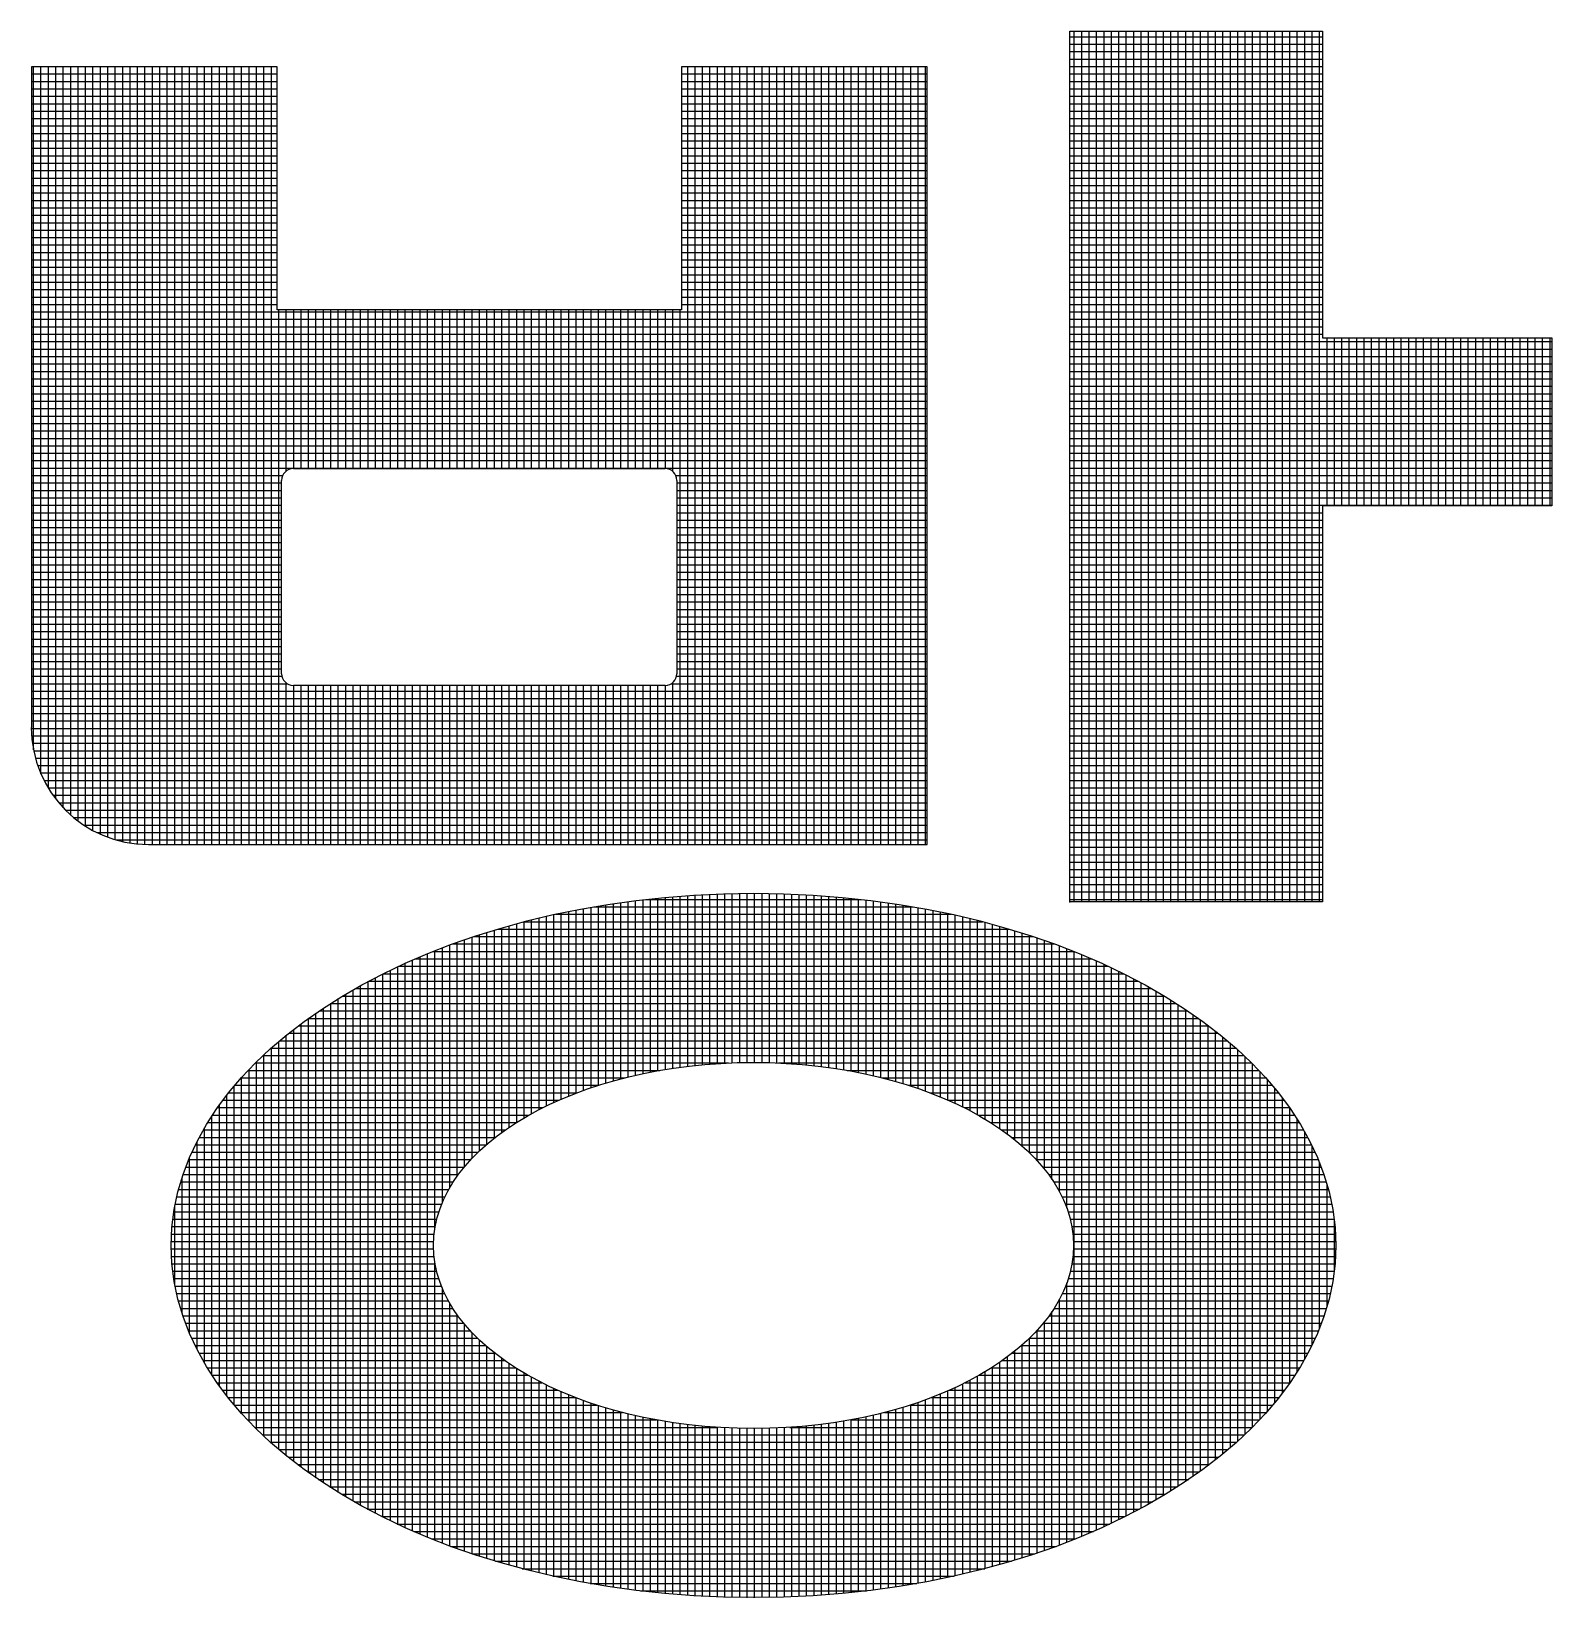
# Model space of a CAD drawing. Header units: inches. Extents: x 1131 to 1972, y 12 to 606.
# Drawn here: x 1853.764 to 1857.315, y 114.827 to 118.485 of the extents above; entities that cross this region are included whole.
import ezdxf

# ---------------------------------------------------------------- set-up
doc = ezdxf.new("R2010")
doc.units = ezdxf.units.IN
doc.header["$MEASUREMENT"] = 0
doc.layers.add('BG ÇÑ±¹Áö¿ª³\xad¹æ±â¼úÁÖ½ÄÈ¸»ç CI', color=7, linetype='Continuous')

msp = doc.modelspace()

# ---------------------------------------------------------------- linework, layer by layer
at = {"layer": 'BG ÇÑ±¹Áö¿ª³\xad¹æ±â¼úÁÖ½ÄÈ¸»ç CI', "color": 7, "linetype": 'Continuous', "lineweight": 25}
for p, q in [((1856.1893, 116.4519), (1856.1893, 118.4848)), ((1856.1893, 118.4848), (1856.7797, 118.4848)), ((1856.1893, 118.4721), (1856.7797, 118.4721)), ((1856.1999, 116.4519), (1856.1999, 118.4848)), ((1856.2173, 116.4519), (1856.2173, 118.4848)), ((1856.2346, 116.4519), (1856.2346, 118.4848)), ((1856.252, 116.4519), (1856.252, 118.4848)), ((1856.2694, 116.4519), (1856.2694, 118.4848)), ((1856.2867, 116.4519), (1856.2867, 118.4848)), ((1856.3041, 116.4519), (1856.3041, 118.4848)), ((1856.3215, 116.4519), (1856.3215, 118.4848)), ((1856.3388, 116.4519), (1856.3388, 118.4848)), ((1856.3562, 116.4519), (1856.3562, 118.4848)), ((1856.3735, 116.4519), (1856.3735, 118.4848)), ((1856.3909, 116.4519), (1856.3909, 118.4848)), ((1856.4083, 116.4519), (1856.4083, 118.4848)), ((1856.4256, 116.4519), (1856.4256, 118.4848)), ((1856.443, 116.4519), (1856.443, 118.4848)), ((1856.4604, 116.4519), (1856.4604, 118.4848)), ((1856.4777, 116.4519), (1856.4777, 118.4848)), ((1856.4951, 116.4519), (1856.4951, 118.4848)), ((1856.5125, 116.4519), (1856.5125, 118.4848)), ((1856.5298, 116.4519), (1856.5298, 118.4848)), ((1856.5472, 116.4519), (1856.5472, 118.4848)), ((1856.5646, 116.4519), (1856.5646, 118.4848)), ((1856.5819, 116.4519), (1856.5819, 118.4848)), ((1856.5993, 116.4519), (1856.5993, 118.4848)), ((1856.6166, 116.4519), (1856.6166, 118.4848)), ((1856.634, 116.4519), (1856.634, 118.4848)), ((1856.6514, 116.4519), (1856.6514, 118.4848)), ((1856.6687, 116.4519), (1856.6687, 118.4848)), ((1856.6861, 116.4519), (1856.6861, 118.4848)), ((1856.7035, 116.4519), (1856.7035, 118.4848)), ((1856.7208, 116.4519), (1856.7208, 118.4848)), ((1856.7382, 116.4519), (1856.7382, 118.4848)), ((1856.7556, 116.4519), (1856.7556, 118.4848)), ((1856.7729, 116.4519), (1856.7729, 118.4848)), ((1856.7797, 118.4848), (1856.7797, 117.7688)), ((1856.1893, 118.4548), (1856.7797, 118.4548)), ((1856.1893, 118.4374), (1856.7797, 118.4374)), ((1854.3378, 118.4019), (1853.7638, 118.4019)), ((1853.7638, 118.4019), (1853.7638, 116.8595)), ((1853.7689, 116.8069), (1853.7689, 118.4019)), ((1853.7862, 116.751), (1853.7862, 118.4019)), ((1853.8036, 116.7174), (1853.8036, 118.4019)), ((1853.821, 116.6922), (1853.821, 118.4019)), ((1853.8383, 116.6718), (1853.8383, 118.4019)), ((1853.8557, 116.655), (1853.8557, 118.4019)), ((1853.8731, 116.6408), (1853.8731, 118.4019)), ((1853.8904, 116.6288), (1853.8904, 118.4019)), ((1853.9078, 116.6186), (1853.9078, 118.4019)), ((1853.9252, 116.6101), (1853.9252, 118.4019)), ((1853.9425, 116.603), (1853.9425, 118.4019)), ((1853.9599, 116.5972), (1853.9599, 118.4019)), ((1853.9772, 116.5927), (1853.9772, 118.4019)), ((1853.9946, 116.5894), (1853.9946, 118.4019)), ((1854.012, 116.5872), (1854.012, 118.4019)), ((1854.0293, 116.5862), (1854.0293, 118.4019)), ((1854.0467, 116.5861), (1854.0467, 118.4019)), ((1854.0641, 116.5861), (1854.0641, 118.4019)), ((1854.0814, 116.5861), (1854.0814, 118.4019)), ((1854.0988, 116.5861), (1854.0988, 118.4019)), ((1854.1162, 116.5861), (1854.1162, 118.4019)), ((1854.1335, 116.5861), (1854.1335, 118.4019)), ((1854.1509, 116.5861), (1854.1509, 118.4019)), ((1854.1683, 116.5861), (1854.1683, 118.4019)), ((1854.1856, 116.5861), (1854.1856, 118.4019)), ((1854.203, 116.5861), (1854.203, 118.4019)), ((1854.2203, 116.5861), (1854.2203, 118.4019)), ((1854.2377, 116.5861), (1854.2377, 118.4019)), ((1854.2551, 116.5861), (1854.2551, 118.4019)), ((1854.2724, 116.5861), (1854.2724, 118.4019)), ((1854.2898, 116.5861), (1854.2898, 118.4019)), ((1854.3072, 116.5861), (1854.3072, 118.4019)), ((1854.3245, 116.5861), (1854.3245, 118.4019)), ((1854.3378, 117.8342), (1854.3378, 118.4019)), ((1855.8563, 118.4019), (1855.2822, 118.4019)), ((1855.2822, 118.4019), (1855.2822, 117.8342)), ((1855.2969, 116.5861), (1855.2969, 118.4019)), ((1855.3143, 116.5861), (1855.3143, 118.4019)), ((1855.3317, 116.5861), (1855.3317, 118.4019)), ((1855.349, 116.5861), (1855.349, 118.4019)), ((1855.3664, 116.5861), (1855.3664, 118.4019)), ((1855.3838, 116.5861), (1855.3838, 118.4019)), ((1855.4011, 116.5861), (1855.4011, 118.4019)), ((1855.4185, 116.5861), (1855.4185, 118.4019)), ((1855.4359, 116.5861), (1855.4359, 118.4019)), ((1855.4532, 116.5861), (1855.4532, 118.4019)), ((1855.4706, 116.5861), (1855.4706, 118.4019)), ((1855.488, 116.5861), (1855.488, 118.4019)), ((1855.5053, 116.5861), (1855.5053, 118.4019)), ((1855.5227, 116.5861), (1855.5227, 118.4019)), ((1855.54, 116.5861), (1855.54, 118.4019)), ((1855.5574, 116.5861), (1855.5574, 118.4019)), ((1855.5748, 116.5861), (1855.5748, 118.4019)), ((1855.5921, 116.5861), (1855.5921, 118.4019)), ((1855.6095, 116.5861), (1855.6095, 118.4019)), ((1855.6269, 116.5861), (1855.6269, 118.4019)), ((1855.6442, 116.5861), (1855.6442, 118.4019)), ((1855.6616, 116.5861), (1855.6616, 118.4019)), ((1855.679, 116.5861), (1855.679, 118.4019)), ((1855.6963, 116.5861), (1855.6963, 118.4019)), ((1855.7137, 116.5861), (1855.7137, 118.4019)), ((1855.7311, 116.5861), (1855.7311, 118.4019)), ((1855.7484, 116.5861), (1855.7484, 118.4019)), ((1855.7658, 116.5861), (1855.7658, 118.4019)), ((1855.7832, 116.5861), (1855.7832, 118.4019)), ((1855.8005, 116.5861), (1855.8005, 118.4019)), ((1855.8179, 116.5861), (1855.8179, 118.4019)), ((1855.8352, 116.5861), (1855.8352, 118.4019)), ((1855.8526, 116.5861), (1855.8526, 118.4019)), ((1855.8563, 116.5861), (1855.8563, 118.4019)), ((1856.1893, 118.42), (1856.7797, 118.42)), ((1856.1893, 118.4027), (1856.7797, 118.4027)), ((1853.7638, 118.3853), (1854.3378, 118.3853)), ((1853.7638, 118.3679), (1854.3378, 118.3679)), ((1855.2822, 118.3853), (1855.8563, 118.3853)), ((1855.2822, 118.3679), (1855.8563, 118.3679)), ((1856.1893, 118.3853), (1856.7797, 118.3853)), ((1856.1893, 118.3679), (1856.7797, 118.3679)), ((1853.7638, 118.3506), (1854.3378, 118.3506)), ((1853.7638, 118.3332), (1854.3378, 118.3332)), ((1855.2822, 118.3506), (1855.8563, 118.3506)), ((1855.2822, 118.3332), (1855.8563, 118.3332)), ((1856.1893, 118.3506), (1856.7797, 118.3506)), ((1856.1893, 118.3332), (1856.7797, 118.3332)), ((1853.7638, 118.3158), (1854.3378, 118.3158)), ((1853.7638, 118.2985), (1854.3378, 118.2985)), ((1855.2822, 118.3158), (1855.8563, 118.3158)), ((1855.2822, 118.2985), (1855.8563, 118.2985)), ((1856.1893, 118.3158), (1856.7797, 118.3158)), ((1856.1893, 118.2985), (1856.7797, 118.2985)), ((1853.7638, 118.2811), (1854.3378, 118.2811)), ((1853.7638, 118.2638), (1854.3378, 118.2638)), ((1855.2822, 118.2811), (1855.8563, 118.2811)), ((1855.2822, 118.2638), (1855.8563, 118.2638)), ((1856.1893, 118.2811), (1856.7797, 118.2811)), ((1856.1893, 118.2638), (1856.7797, 118.2638)), ((1853.7638, 118.2464), (1854.3378, 118.2464)), ((1853.7638, 118.229), (1854.3378, 118.229)), ((1853.7638, 118.2117), (1854.3378, 118.2117)), ((1855.2822, 118.2464), (1855.8563, 118.2464)), ((1855.2822, 118.229), (1855.8563, 118.229)), ((1855.2822, 118.2117), (1855.8563, 118.2117)), ((1856.1893, 118.2464), (1856.7797, 118.2464)), ((1856.1893, 118.229), (1856.7797, 118.229)), ((1856.1893, 118.2117), (1856.7797, 118.2117)), ((1853.7638, 118.1943), (1854.3378, 118.1943)), ((1853.7638, 118.1769), (1854.3378, 118.1769)), ((1855.2822, 118.1943), (1855.8563, 118.1943)), ((1855.2822, 118.1769), (1855.8563, 118.1769)), ((1856.1893, 118.1943), (1856.7797, 118.1943)), ((1856.1893, 118.1769), (1856.7797, 118.1769)), ((1853.7638, 118.1596), (1854.3378, 118.1596)), ((1853.7638, 118.1422), (1854.3378, 118.1422)), ((1855.2822, 118.1596), (1855.8563, 118.1596)), ((1855.2822, 118.1422), (1855.8563, 118.1422)), ((1856.1893, 118.1596), (1856.7797, 118.1596)), ((1856.1893, 118.1422), (1856.7797, 118.1422)), ((1853.7638, 118.1248), (1854.3378, 118.1248)), ((1853.7638, 118.1075), (1854.3378, 118.1075)), ((1855.2822, 118.1248), (1855.8563, 118.1248)), ((1855.2822, 118.1075), (1855.8563, 118.1075)), ((1856.1893, 118.1248), (1856.7797, 118.1248)), ((1856.1893, 118.1075), (1856.7797, 118.1075)), ((1853.7638, 118.0901), (1854.3378, 118.0901)), ((1853.7638, 118.0727), (1854.3378, 118.0727)), ((1855.2822, 118.0901), (1855.8563, 118.0901)), ((1855.2822, 118.0727), (1855.8563, 118.0727)), ((1856.1893, 118.0901), (1856.7797, 118.0901)), ((1856.1893, 118.0727), (1856.7797, 118.0727)), ((1853.7638, 118.0554), (1854.3378, 118.0554)), ((1853.7638, 118.038), (1854.3378, 118.038)), ((1855.2822, 118.0554), (1855.8563, 118.0554)), ((1855.2822, 118.038), (1855.8563, 118.038)), ((1856.1893, 118.0554), (1856.7797, 118.0554)), ((1856.1893, 118.038), (1856.7797, 118.038)), ((1853.7638, 118.0206), (1854.3378, 118.0206)), ((1853.7638, 118.0033), (1854.3378, 118.0033)), ((1855.2822, 118.0206), (1855.8563, 118.0206)), ((1855.2822, 118.0033), (1855.8563, 118.0033)), ((1856.1893, 118.0206), (1856.7797, 118.0206)), ((1856.1893, 118.0033), (1856.7797, 118.0033)), ((1853.7638, 117.9859), (1854.3378, 117.9859)), ((1853.7638, 117.9686), (1854.3378, 117.9686)), ((1855.2822, 117.9859), (1855.8563, 117.9859)), ((1855.2822, 117.9686), (1855.8563, 117.9686)), ((1856.1893, 117.9859), (1856.7797, 117.9859)), ((1856.1893, 117.9686), (1856.7797, 117.9686)), ((1853.7638, 117.9512), (1854.3378, 117.9512)), ((1853.7638, 117.9338), (1854.3378, 117.9338)), ((1855.2822, 117.9512), (1855.8563, 117.9512)), ((1855.2822, 117.9338), (1855.8563, 117.9338)), ((1856.1893, 117.9512), (1856.7797, 117.9512)), ((1856.1893, 117.9338), (1856.7797, 117.9338)), ((1853.7638, 117.9165), (1854.3378, 117.9165)), ((1853.7638, 117.8991), (1854.3378, 117.8991)), ((1853.7638, 117.8817), (1854.3378, 117.8817)), ((1855.2822, 117.9165), (1855.8563, 117.9165)), ((1855.2822, 117.8991), (1855.8563, 117.8991)), ((1855.2822, 117.8817), (1855.8563, 117.8817)), ((1856.1893, 117.9165), (1856.7797, 117.9165)), ((1856.1893, 117.8991), (1856.7797, 117.8991)), ((1856.1893, 117.8817), (1856.7797, 117.8817)), ((1853.7638, 117.8644), (1854.3378, 117.8644)), ((1853.7638, 117.847), (1854.3378, 117.847)), ((1855.2822, 117.8644), (1855.8563, 117.8644)), ((1855.2822, 117.847), (1855.8563, 117.847)), ((1856.1893, 117.8644), (1856.7797, 117.8644)), ((1856.1893, 117.847), (1856.7797, 117.847)), ((1853.7638, 117.8296), (1855.8563, 117.8296)), ((1853.7638, 117.8123), (1855.8563, 117.8123)), ((1854.81, 117.8342), (1854.3378, 117.8342)), ((1854.3419, 116.5861), (1854.3419, 117.8342)), ((1854.3593, 117.458), (1854.3593, 117.8342)), ((1854.3766, 117.4636), (1854.3766, 117.8342)), ((1854.394, 117.4636), (1854.394, 117.8342)), ((1854.4114, 117.4636), (1854.4114, 117.8342)), ((1854.4287, 117.4636), (1854.4287, 117.8342)), ((1854.4461, 117.4636), (1854.4461, 117.8342)), ((1854.4635, 117.4636), (1854.4635, 117.8342)), ((1854.4808, 117.4636), (1854.4808, 117.8342)), ((1854.4982, 117.4636), (1854.4982, 117.8342)), ((1854.5155, 117.4636), (1854.5155, 117.8342)), ((1854.5329, 117.4636), (1854.5329, 117.8342)), ((1854.5503, 117.4636), (1854.5503, 117.8342)), ((1854.5676, 117.4636), (1854.5676, 117.8342)), ((1854.585, 117.4636), (1854.585, 117.8342)), ((1854.6024, 117.4636), (1854.6024, 117.8342)), ((1854.6197, 117.4636), (1854.6197, 117.8342)), ((1854.6371, 117.4636), (1854.6371, 117.8342)), ((1854.6545, 117.4636), (1854.6545, 117.8342)), ((1854.6718, 117.4636), (1854.6718, 117.8342)), ((1854.6892, 117.4636), (1854.6892, 117.8342)), ((1854.7066, 117.4636), (1854.7066, 117.8342)), ((1854.7239, 117.4636), (1854.7239, 117.8342)), ((1854.7413, 117.4636), (1854.7413, 117.8342)), ((1854.7586, 117.4636), (1854.7586, 117.8342)), ((1854.776, 117.4636), (1854.776, 117.8342)), ((1854.7934, 117.4636), (1854.7934, 117.8342)), ((1855.2822, 117.8342), (1854.81, 117.8342)), ((1854.8107, 117.4636), (1854.8107, 117.8342)), ((1854.8281, 117.4636), (1854.8281, 117.8342)), ((1854.8455, 117.4636), (1854.8455, 117.8342)), ((1854.8628, 117.4636), (1854.8628, 117.8342)), ((1854.8802, 117.4636), (1854.8802, 117.8342)), ((1854.8976, 117.4636), (1854.8976, 117.8342)), ((1854.9149, 117.4636), (1854.9149, 117.8342)), ((1854.9323, 117.4636), (1854.9323, 117.8342)), ((1854.9497, 117.4636), (1854.9497, 117.8342)), ((1854.967, 117.4636), (1854.967, 117.8342)), ((1854.9844, 117.4636), (1854.9844, 117.8342)), ((1855.0017, 117.4636), (1855.0017, 117.8342)), ((1855.0191, 117.4636), (1855.0191, 117.8342)), ((1855.0365, 117.4636), (1855.0365, 117.8342)), ((1855.0538, 117.4636), (1855.0538, 117.8342)), ((1855.0712, 117.4636), (1855.0712, 117.8342)), ((1855.0886, 117.4636), (1855.0886, 117.8342)), ((1855.1059, 117.4636), (1855.1059, 117.8342)), ((1855.1233, 117.4636), (1855.1233, 117.8342)), ((1855.1407, 117.4636), (1855.1407, 117.8342)), ((1855.158, 117.4636), (1855.158, 117.8342)), ((1855.1754, 117.4636), (1855.1754, 117.8342)), ((1855.1928, 117.4636), (1855.1928, 117.8342)), ((1855.2101, 117.4636), (1855.2101, 117.8342)), ((1855.2275, 117.4636), (1855.2275, 117.8342)), ((1855.2449, 117.4636), (1855.2449, 117.8342)), ((1855.2622, 117.4569), (1855.2622, 117.8342)), ((1855.2796, 116.5861), (1855.2796, 117.8342)), ((1856.1893, 117.8296), (1856.7797, 117.8296)), ((1856.1893, 117.8123), (1856.7797, 117.8123)), ((1853.7638, 117.7949), (1855.8563, 117.7949)), ((1853.7638, 117.7775), (1855.8563, 117.7775)), ((1856.1893, 117.7949), (1856.7797, 117.7949)), ((1856.1893, 117.7775), (1856.7797, 117.7775)), ((1853.7638, 117.7602), (1855.8563, 117.7602)), ((1853.7638, 117.7428), (1855.8563, 117.7428)), ((1856.1893, 117.7602), (1857.3151, 117.7602)), ((1856.1893, 117.7428), (1857.3151, 117.7428)), ((1856.7797, 117.7688), (1857.3151, 117.7688)), ((1856.7903, 117.3769), (1856.7903, 117.7688)), ((1856.8077, 117.3769), (1856.8077, 117.7688)), ((1856.825, 117.3769), (1856.825, 117.7688)), ((1856.8424, 117.3769), (1856.8424, 117.7688)), ((1856.8598, 117.3769), (1856.8598, 117.7688)), ((1856.8771, 117.3769), (1856.8771, 117.7688)), ((1856.8945, 117.3769), (1856.8945, 117.7688)), ((1856.9118, 117.3769), (1856.9118, 117.7688)), ((1856.9292, 117.3769), (1856.9292, 117.7688)), ((1856.9466, 117.3769), (1856.9466, 117.7688)), ((1856.9639, 117.3769), (1856.9639, 117.7688)), ((1856.9813, 117.3769), (1856.9813, 117.7688)), ((1856.9987, 117.3769), (1856.9987, 117.7688)), ((1857.016, 117.3769), (1857.016, 117.7688)), ((1857.0334, 117.3769), (1857.0334, 117.7688)), ((1857.0508, 117.3769), (1857.0508, 117.7688)), ((1857.0681, 117.3769), (1857.0681, 117.7688)), ((1857.0855, 117.3769), (1857.0855, 117.7688)), ((1857.1029, 117.3769), (1857.1029, 117.7688)), ((1857.1202, 117.3769), (1857.1202, 117.7688)), ((1857.1376, 117.3769), (1857.1376, 117.7688)), ((1857.1549, 117.3769), (1857.1549, 117.7688)), ((1857.1723, 117.3769), (1857.1723, 117.7688)), ((1857.1897, 117.3769), (1857.1897, 117.7688)), ((1857.207, 117.3769), (1857.207, 117.7688)), ((1857.2244, 117.3769), (1857.2244, 117.7688)), ((1857.2418, 117.3769), (1857.2418, 117.7688)), ((1857.2591, 117.3769), (1857.2591, 117.7688)), ((1857.2765, 117.3769), (1857.2765, 117.7688)), ((1857.2939, 117.3769), (1857.2939, 117.7688)), ((1857.3112, 117.3769), (1857.3112, 117.7688)), ((1857.3151, 117.7688), (1857.3151, 117.3769)), ((1853.7638, 117.7255), (1855.8563, 117.7255)), ((1853.7638, 117.7081), (1855.8563, 117.7081)), ((1856.1893, 117.7255), (1857.3151, 117.7255)), ((1856.1893, 117.7081), (1857.3151, 117.7081)), ((1853.7638, 117.6907), (1855.8563, 117.6907)), ((1853.7638, 117.6734), (1855.8563, 117.6734)), ((1856.1893, 117.6907), (1857.3151, 117.6907)), ((1856.1893, 117.6734), (1857.3151, 117.6734)), ((1853.7638, 117.656), (1855.8563, 117.656)), ((1853.7638, 117.6386), (1855.8563, 117.6386)), ((1856.1893, 117.656), (1857.3151, 117.656)), ((1856.1893, 117.6386), (1857.3151, 117.6386)), ((1853.7638, 117.6213), (1855.8563, 117.6213)), ((1853.7638, 117.6039), (1855.8563, 117.6039)), ((1856.1893, 117.6213), (1857.3151, 117.6213)), ((1856.1893, 117.6039), (1857.3151, 117.6039)), ((1853.7638, 117.5865), (1855.8563, 117.5865)), ((1853.7638, 117.5692), (1855.8563, 117.5692)), ((1856.1893, 117.5865), (1857.3151, 117.5865)), ((1856.1893, 117.5692), (1857.3151, 117.5692)), ((1853.7638, 117.5518), (1855.8563, 117.5518)), ((1853.7638, 117.5344), (1855.8563, 117.5344)), ((1853.7638, 117.5171), (1855.8563, 117.5171)), ((1856.1893, 117.5518), (1857.3151, 117.5518)), ((1856.1893, 117.5344), (1857.3151, 117.5344)), ((1856.1893, 117.5171), (1857.3151, 117.5171)), ((1853.7638, 117.4997), (1855.8563, 117.4997)), ((1853.7638, 117.4823), (1855.8563, 117.4823)), ((1856.1893, 117.4997), (1857.3151, 117.4997)), ((1856.1893, 117.4823), (1857.3151, 117.4823)), ((1853.7638, 117.465), (1855.8563, 117.465)), ((1853.7638, 117.4476), (1854.3509, 117.4476)), ((1854.3758, 117.4636), (1854.81, 117.4636)), ((1854.81, 117.4636), (1855.2443, 117.4636)), ((1855.2691, 117.4476), (1855.8563, 117.4476)), ((1856.1893, 117.465), (1857.3151, 117.465)), ((1856.1893, 117.4476), (1857.3151, 117.4476)), ((1853.7638, 117.4303), (1854.3485, 117.4303)), ((1853.7638, 117.4129), (1854.3485, 117.4129)), ((1854.3485, 116.9848), (1854.3485, 117.4363)), ((1855.2716, 117.4363), (1855.2716, 116.9848)), ((1855.2716, 117.4303), (1855.8563, 117.4303)), ((1855.2716, 117.4129), (1855.8563, 117.4129)), ((1856.1893, 117.4303), (1857.3151, 117.4303)), ((1856.1893, 117.4129), (1857.3151, 117.4129)), ((1853.7638, 117.3955), (1854.3485, 117.3955)), ((1853.7638, 117.3782), (1854.3485, 117.3782)), ((1855.2716, 117.3955), (1855.8563, 117.3955)), ((1855.2716, 117.3782), (1855.8563, 117.3782)), ((1856.1893, 117.3955), (1857.3151, 117.3955)), ((1856.1893, 117.3782), (1857.3151, 117.3782)), ((1857.3151, 117.3769), (1856.7797, 117.3769)), ((1856.7797, 117.3769), (1856.7797, 116.4519)), ((1853.7638, 117.3608), (1854.3485, 117.3608)), ((1853.7638, 117.3434), (1854.3485, 117.3434)), ((1855.2716, 117.3608), (1855.8563, 117.3608)), ((1855.2716, 117.3434), (1855.8563, 117.3434)), ((1856.1893, 117.3608), (1856.7797, 117.3608)), ((1856.1893, 117.3434), (1856.7797, 117.3434)), ((1853.7638, 117.3261), (1854.3485, 117.3261)), ((1853.7638, 117.3087), (1854.3485, 117.3087)), ((1855.2716, 117.3261), (1855.8563, 117.3261)), ((1855.2716, 117.3087), (1855.8563, 117.3087)), ((1856.1893, 117.3261), (1856.7797, 117.3261)), ((1856.1893, 117.3087), (1856.7797, 117.3087)), ((1853.7638, 117.2913), (1854.3485, 117.2913)), ((1853.7638, 117.274), (1854.3485, 117.274)), ((1855.2716, 117.2913), (1855.8563, 117.2913)), ((1855.2716, 117.274), (1855.8563, 117.274)), ((1856.1893, 117.2913), (1856.7797, 117.2913)), ((1856.1893, 117.274), (1856.7797, 117.274)), ((1853.7638, 117.2566), (1854.3485, 117.2566)), ((1853.7638, 117.2392), (1854.3485, 117.2392)), ((1855.2716, 117.2566), (1855.8563, 117.2566)), ((1855.2716, 117.2392), (1855.8563, 117.2392)), ((1856.1893, 117.2566), (1856.7797, 117.2566)), ((1856.1893, 117.2392), (1856.7797, 117.2392)), ((1853.7638, 117.2219), (1854.3485, 117.2219)), ((1853.7638, 117.2045), (1854.3485, 117.2045)), ((1853.7638, 117.1872), (1854.3485, 117.1872)), ((1855.2716, 117.2219), (1855.8563, 117.2219)), ((1855.2716, 117.2045), (1855.8563, 117.2045)), ((1855.2716, 117.1872), (1855.8563, 117.1872)), ((1856.1893, 117.2219), (1856.7797, 117.2219)), ((1856.1893, 117.2045), (1856.7797, 117.2045)), ((1856.1893, 117.1872), (1856.7797, 117.1872)), ((1853.7638, 117.1698), (1854.3485, 117.1698)), ((1853.7638, 117.1524), (1854.3485, 117.1524)), ((1855.2716, 117.1698), (1855.8563, 117.1698)), ((1855.2716, 117.1524), (1855.8563, 117.1524)), ((1856.1893, 117.1698), (1856.7797, 117.1698)), ((1856.1893, 117.1524), (1856.7797, 117.1524)), ((1853.7638, 117.1351), (1854.3485, 117.1351)), ((1853.7638, 117.1177), (1854.3485, 117.1177)), ((1855.2716, 117.1351), (1855.8563, 117.1351)), ((1855.2716, 117.1177), (1855.8563, 117.1177)), ((1856.1893, 117.1351), (1856.7797, 117.1351)), ((1856.1893, 117.1177), (1856.7797, 117.1177)), ((1853.7638, 117.1003), (1854.3485, 117.1003)), ((1853.7638, 117.083), (1854.3485, 117.083)), ((1855.2716, 117.1003), (1855.8563, 117.1003)), ((1855.2716, 117.083), (1855.8563, 117.083)), ((1856.1893, 117.1003), (1856.7797, 117.1003)), ((1856.1893, 117.083), (1856.7797, 117.083)), ((1853.7638, 117.0656), (1854.3485, 117.0656)), ((1853.7638, 117.0482), (1854.3485, 117.0482)), ((1855.2716, 117.0656), (1855.8563, 117.0656)), ((1855.2716, 117.0482), (1855.8563, 117.0482)), ((1856.1893, 117.0656), (1856.7797, 117.0656)), ((1856.1893, 117.0482), (1856.7797, 117.0482)), ((1853.7638, 117.0309), (1854.3485, 117.0309)), ((1853.7638, 117.0135), (1854.3485, 117.0135)), ((1855.2716, 117.0309), (1855.8563, 117.0309)), ((1855.2716, 117.0135), (1855.8563, 117.0135)), ((1856.1893, 117.0309), (1856.7797, 117.0309)), ((1856.1893, 117.0135), (1856.7797, 117.0135)), ((1853.7638, 116.9961), (1854.3485, 116.9961)), ((1853.7638, 116.9788), (1854.3491, 116.9788)), ((1855.2709, 116.9788), (1855.8563, 116.9788)), ((1855.2716, 116.9961), (1855.8563, 116.9961)), ((1856.1893, 116.9961), (1856.7797, 116.9961)), ((1856.1893, 116.9788), (1856.7797, 116.9788)), ((1853.7638, 116.9614), (1854.3616, 116.9614)), ((1853.7638, 116.944), (1855.8563, 116.944)), ((1854.3593, 116.5861), (1854.3593, 116.963)), ((1854.81, 116.9575), (1854.3758, 116.9575)), ((1854.3766, 116.5861), (1854.3766, 116.9575)), ((1854.394, 116.5861), (1854.394, 116.9575)), ((1854.4114, 116.5861), (1854.4114, 116.9575)), ((1854.4287, 116.5861), (1854.4287, 116.9575)), ((1854.4461, 116.5861), (1854.4461, 116.9575)), ((1854.4635, 116.5861), (1854.4635, 116.9575)), ((1854.4808, 116.5861), (1854.4808, 116.9575)), ((1854.4982, 116.5861), (1854.4982, 116.9575)), ((1854.5155, 116.5861), (1854.5155, 116.9575)), ((1854.5329, 116.5861), (1854.5329, 116.9575)), ((1854.5503, 116.5861), (1854.5503, 116.9575)), ((1854.5676, 116.5861), (1854.5676, 116.9575)), ((1854.585, 116.5861), (1854.585, 116.9575)), ((1854.6024, 116.5861), (1854.6024, 116.9575)), ((1854.6197, 116.5861), (1854.6197, 116.9575)), ((1854.6371, 116.5861), (1854.6371, 116.9575)), ((1854.6545, 116.5861), (1854.6545, 116.9575)), ((1854.6718, 116.5861), (1854.6718, 116.9575)), ((1854.6892, 116.5861), (1854.6892, 116.9575)), ((1854.7066, 116.5861), (1854.7066, 116.9575)), ((1854.7239, 116.5861), (1854.7239, 116.9575)), ((1854.7413, 116.5861), (1854.7413, 116.9575)), ((1854.7586, 116.5861), (1854.7586, 116.9575)), ((1854.776, 116.5861), (1854.776, 116.9575)), ((1854.7934, 116.5861), (1854.7934, 116.9575)), ((1855.2443, 116.9575), (1854.81, 116.9575)), ((1854.8107, 116.5861), (1854.8107, 116.9575)), ((1854.8281, 116.5861), (1854.8281, 116.9575)), ((1854.8455, 116.5861), (1854.8455, 116.9575)), ((1854.8628, 116.5861), (1854.8628, 116.9575)), ((1854.8802, 116.5861), (1854.8802, 116.9575)), ((1854.8976, 116.5861), (1854.8976, 116.9575)), ((1854.9149, 116.5861), (1854.9149, 116.9575)), ((1854.9323, 116.5861), (1854.9323, 116.9575)), ((1854.9497, 116.5861), (1854.9497, 116.9575)), ((1854.967, 116.5861), (1854.967, 116.9575)), ((1854.9844, 116.5861), (1854.9844, 116.9575)), ((1855.0017, 116.5861), (1855.0017, 116.9575)), ((1855.0191, 116.5861), (1855.0191, 116.9575)), ((1855.0365, 116.5861), (1855.0365, 116.9575)), ((1855.0538, 116.5861), (1855.0538, 116.9575)), ((1855.0712, 116.5861), (1855.0712, 116.9575)), ((1855.0886, 116.5861), (1855.0886, 116.9575)), ((1855.1059, 116.5861), (1855.1059, 116.9575)), ((1855.1233, 116.5861), (1855.1233, 116.9575)), ((1855.1407, 116.5861), (1855.1407, 116.9575)), ((1855.158, 116.5861), (1855.158, 116.9575)), ((1855.1754, 116.5861), (1855.1754, 116.9575)), ((1855.1928, 116.5861), (1855.1928, 116.9575)), ((1855.2101, 116.5861), (1855.2101, 116.9575)), ((1855.2275, 116.5861), (1855.2275, 116.9575)), ((1855.2449, 116.5861), (1855.2449, 116.9575)), ((1855.2584, 116.9614), (1855.8563, 116.9614)), ((1855.2622, 116.5861), (1855.2622, 116.9642)), ((1856.1893, 116.9614), (1856.7797, 116.9614)), ((1856.1893, 116.944), (1856.7797, 116.944)), ((1853.7638, 116.9267), (1855.8563, 116.9267)), ((1853.7638, 116.9093), (1855.8563, 116.9093)), ((1856.1893, 116.9267), (1856.7797, 116.9267)), ((1856.1893, 116.9093), (1856.7797, 116.9093)), ((1853.7638, 116.892), (1855.8563, 116.892)), ((1853.7638, 116.8746), (1855.8563, 116.8746)), ((1856.1893, 116.892), (1856.7797, 116.892)), ((1856.1893, 116.8746), (1856.7797, 116.8746)), ((1853.7638, 116.8572), (1855.8563, 116.8572)), ((1853.7645, 116.8399), (1855.8563, 116.8399)), ((1853.7663, 116.8225), (1855.8563, 116.8225)), ((1856.1893, 116.8572), (1856.7797, 116.8572)), ((1856.1893, 116.8399), (1856.7797, 116.8399)), ((1856.1893, 116.8225), (1856.7797, 116.8225)), ((1853.7692, 116.8051), (1855.8563, 116.8051)), ((1853.7733, 116.7878), (1855.8563, 116.7878)), ((1856.1893, 116.8051), (1856.7797, 116.8051)), ((1856.1893, 116.7878), (1856.7797, 116.7878)), ((1853.7787, 116.7704), (1855.8563, 116.7704)), ((1853.7853, 116.753), (1855.8563, 116.753)), ((1856.1893, 116.7704), (1856.7797, 116.7704)), ((1856.1893, 116.753), (1856.7797, 116.753)), ((1853.7934, 116.7357), (1855.8563, 116.7357)), ((1853.803, 116.7183), (1855.8563, 116.7183)), ((1856.1893, 116.7357), (1856.7797, 116.7357)), ((1856.1893, 116.7183), (1856.7797, 116.7183)), ((1853.8144, 116.7009), (1855.8563, 116.7009)), ((1853.8279, 116.6836), (1855.8563, 116.6836)), ((1856.1893, 116.7009), (1856.7797, 116.7009)), ((1856.1893, 116.6836), (1856.7797, 116.6836)), ((1853.8438, 116.6662), (1855.8563, 116.6662)), ((1853.8629, 116.6489), (1855.8563, 116.6489)), ((1856.1893, 116.6662), (1856.7797, 116.6662)), ((1856.1893, 116.6489), (1856.7797, 116.6489)), ((1853.8863, 116.6315), (1855.8563, 116.6315)), ((1853.9166, 116.6141), (1855.8563, 116.6141)), ((1856.1893, 116.6315), (1856.7797, 116.6315)), ((1856.1893, 116.6141), (1856.7797, 116.6141)), ((1853.9615, 116.5968), (1855.8563, 116.5968)), ((1854.0372, 116.5861), (1854.81, 116.5861)), ((1854.81, 116.5861), (1855.8563, 116.5861)), ((1856.1893, 116.5968), (1856.7797, 116.5968)), ((1856.1893, 116.5794), (1856.7797, 116.5794)), ((1856.1893, 116.562), (1856.7797, 116.562)), ((1856.1893, 116.5447), (1856.7797, 116.5447)), ((1856.1893, 116.5273), (1856.7797, 116.5273)), ((1856.1893, 116.5099), (1856.7797, 116.5099)), ((1856.1893, 116.4926), (1856.7797, 116.4926)), ((1855.1928, 116.0509), (1855.1928, 116.4571)), ((1855.199, 116.4578), (1855.7024, 116.4578)), ((1855.2101, 116.0544), (1855.2101, 116.4591)), ((1855.2275, 116.0576), (1855.2275, 116.4609)), ((1855.2449, 116.0606), (1855.2449, 116.4626)), ((1855.2622, 116.0633), (1855.2622, 116.4641)), ((1855.2796, 116.0658), (1855.2796, 116.4655)), ((1855.2969, 116.068), (1855.2969, 116.4668)), ((1855.3143, 116.0699), (1855.3143, 116.4679)), ((1855.3317, 116.0717), (1855.3317, 116.4689)), ((1855.349, 116.0731), (1855.349, 116.4697)), ((1855.3664, 116.0744), (1855.3664, 116.4705)), ((1855.3838, 116.0754), (1855.3838, 116.471)), ((1855.4011, 116.0762), (1855.4011, 116.4715)), ((1855.4185, 116.0767), (1855.4185, 116.4718)), ((1855.4359, 116.077), (1855.4359, 116.472)), ((1855.4532, 116.0771), (1855.4532, 116.472)), ((1855.4706, 116.077), (1855.4706, 116.472)), ((1855.488, 116.0766), (1855.488, 116.4717)), ((1855.5053, 116.076), (1855.5053, 116.4714)), ((1855.5227, 116.0751), (1855.5227, 116.4709)), ((1855.54, 116.0741), (1855.54, 116.4703)), ((1855.5574, 116.0727), (1855.5574, 116.4695)), ((1855.5748, 116.0712), (1855.5748, 116.4686)), ((1855.5921, 116.0694), (1855.5921, 116.4676)), ((1855.6095, 116.0674), (1855.6095, 116.4664)), ((1855.6269, 116.0651), (1855.6269, 116.4651)), ((1855.6442, 116.0625), (1855.6442, 116.4637)), ((1855.6616, 116.0598), (1855.6616, 116.4621)), ((1855.679, 116.0567), (1855.679, 116.4604)), ((1855.6963, 116.0534), (1855.6963, 116.4585)), ((1855.7137, 116.0498), (1855.7137, 116.4565)), ((1856.1893, 116.4752), (1856.7797, 116.4752)), ((1856.1893, 116.4578), (1856.7797, 116.4578)), ((1854.9844, 115.9838), (1854.9844, 116.4222)), ((1854.9885, 116.4231), (1855.9129, 116.4231)), ((1855.0017, 115.9914), (1855.0017, 116.426)), ((1855.0191, 115.9987), (1855.0191, 116.4296)), ((1855.0365, 116.0055), (1855.0365, 116.433)), ((1855.0538, 116.0119), (1855.0538, 116.4363)), ((1855.0712, 116.0179), (1855.0712, 116.4394)), ((1855.0775, 116.4405), (1855.8239, 116.4405)), ((1855.0886, 116.0236), (1855.0886, 116.4424)), ((1855.1059, 116.0289), (1855.1059, 116.4452)), ((1855.1233, 116.0339), (1855.1233, 116.4479)), ((1855.1407, 116.0386), (1855.1407, 116.4504)), ((1855.158, 116.043), (1855.158, 116.4528)), ((1855.1754, 116.0471), (1855.1754, 116.455)), ((1855.7311, 116.0459), (1855.7311, 116.4544)), ((1855.7484, 116.0418), (1855.7484, 116.4521)), ((1855.7658, 116.0373), (1855.7658, 116.4497)), ((1855.7832, 116.0325), (1855.7832, 116.4471)), ((1855.8005, 116.0274), (1855.8005, 116.4444)), ((1855.8179, 116.022), (1855.8179, 116.4415)), ((1855.8352, 116.0162), (1855.8352, 116.4385)), ((1855.8526, 116.0101), (1855.8526, 116.4353)), ((1855.87, 116.0035), (1855.87, 116.432)), ((1855.8873, 115.9966), (1855.8873, 116.4285)), ((1855.9047, 115.9892), (1855.9047, 116.4249)), ((1855.9221, 115.9814), (1855.9221, 116.4211)), ((1856.7797, 116.4519), (1856.1893, 116.4519)), ((1854.8455, 115.9006), (1854.8455, 116.3861)), ((1854.853, 116.3884), (1856.0484, 116.3884)), ((1854.8628, 115.9137), (1854.8628, 116.3913)), ((1854.8802, 115.9259), (1854.8802, 116.3962)), ((1854.8976, 115.9372), (1854.8976, 116.401)), ((1854.9149, 115.9478), (1854.9149, 116.4056)), ((1854.9157, 116.4058), (1855.9857, 116.4058)), ((1854.9323, 115.9576), (1854.9323, 116.41)), ((1854.9497, 115.9669), (1854.9497, 116.4142)), ((1854.967, 115.9756), (1854.967, 116.4183)), ((1855.9394, 115.9731), (1855.9394, 116.4171)), ((1855.9568, 115.9642), (1855.9568, 116.413)), ((1855.9742, 115.9548), (1855.9742, 116.4087)), ((1855.9915, 115.9447), (1855.9915, 116.4042)), ((1856.0089, 115.934), (1856.0089, 116.3996)), ((1856.0263, 115.9224), (1856.0263, 116.3948)), ((1856.0436, 115.91), (1856.0436, 116.3898)), ((1856.061, 115.8965), (1856.061, 116.3846)), ((1854.7413, 115.7844), (1854.7413, 116.3513)), ((1854.7476, 116.3537), (1856.1538, 116.3537)), ((1854.7586, 115.8113), (1854.7586, 116.3576)), ((1854.776, 115.8337), (1854.776, 116.3637)), ((1854.7934, 115.8532), (1854.7934, 116.3696)), ((1854.7975, 116.371), (1856.1039, 116.371)), ((1854.8107, 115.8706), (1854.8107, 116.3753)), ((1854.8281, 115.8862), (1854.8281, 116.3808)), ((1856.0783, 115.8818), (1856.0783, 116.3793)), ((1856.0957, 115.8657), (1856.0957, 116.3737)), ((1856.1131, 115.8478), (1856.1131, 116.3679)), ((1856.1304, 115.8275), (1856.1304, 116.362)), ((1856.1478, 115.804), (1856.1478, 116.3558)), ((1856.1652, 115.7754), (1856.1652, 116.3495)), ((1854.6545, 114.9829), (1854.6545, 116.3164)), ((1854.6603, 116.3189), (1856.2411, 116.3189)), ((1854.6718, 114.9755), (1854.6718, 116.3239)), ((1854.6892, 114.9683), (1854.6892, 116.3311)), ((1854.7021, 116.3363), (1856.1993, 116.3363)), ((1854.7066, 115.6903), (1854.7066, 116.3381)), ((1854.7239, 115.7497), (1854.7239, 116.3448)), ((1856.1825, 115.7368), (1856.1825, 116.3429)), ((1856.1999, 114.9633), (1856.1999, 116.336)), ((1856.2173, 114.9703), (1856.2173, 116.329)), ((1856.2346, 114.9776), (1856.2346, 116.3217)), ((1856.252, 114.9851), (1856.252, 116.3142)), ((1854.5676, 115.0242), (1854.5676, 116.2752)), ((1854.585, 115.0154), (1854.585, 116.284)), ((1854.5854, 116.2842), (1856.3159, 116.2842)), ((1854.6024, 115.0068), (1854.6024, 116.2925)), ((1854.6197, 114.9986), (1854.6197, 116.3007)), ((1854.6215, 116.3016), (1856.2799, 116.3016)), ((1854.6371, 114.9906), (1854.6371, 116.3087)), ((1856.2694, 114.9929), (1856.2694, 116.3064)), ((1856.2867, 115.001), (1856.2867, 116.2984)), ((1856.3041, 115.0093), (1856.3041, 116.29)), ((1856.3215, 115.0179), (1856.3215, 116.2814)), ((1856.3388, 115.0268), (1856.3388, 116.2725)), ((1854.4982, 115.0626), (1854.4982, 116.2367)), ((1854.5155, 115.0525), (1854.5155, 116.2469)), ((1854.5201, 116.2495), (1856.3812, 116.2495)), ((1854.5329, 115.0427), (1854.5329, 116.2566)), ((1854.5503, 115.0333), (1854.5503, 116.2661)), ((1854.5517, 116.2668), (1856.3496, 116.2668)), ((1856.3562, 115.036), (1856.3562, 116.2633)), ((1856.3735, 115.0455), (1856.3735, 116.2538)), ((1856.3909, 115.0554), (1856.3909, 116.2439)), ((1854.4461, 115.0953), (1854.4461, 116.2041)), ((1854.4625, 116.2147), (1856.4389, 116.2147)), ((1854.4635, 115.084), (1854.4635, 116.2154)), ((1854.4808, 115.0731), (1854.4808, 116.2262)), ((1854.4904, 116.2321), (1856.4109, 116.2321)), ((1856.4083, 115.0656), (1856.4083, 116.2337)), ((1856.4256, 115.0762), (1856.4256, 116.2231)), ((1856.443, 115.0872), (1856.443, 116.2121)), ((1856.4604, 115.0986), (1856.4604, 116.2007)), ((1854.394, 115.1319), (1854.394, 116.1675)), ((1854.4111, 116.18), (1856.4902, 116.18)), ((1854.4114, 115.1192), (1854.4114, 116.1802)), ((1854.4287, 115.107), (1854.4287, 116.1924)), ((1854.4361, 116.1974), (1856.4653, 116.1974)), ((1856.4777, 115.1105), (1856.4777, 116.1888)), ((1856.4951, 115.1228), (1856.4951, 116.1765)), ((1856.5125, 115.1357), (1856.5125, 116.1637)), ((1854.3442, 116.1279), (1856.5572, 116.1279)), ((1854.3593, 115.1589), (1854.3593, 116.1404)), ((1854.3653, 116.1453), (1856.5361, 116.1453)), ((1854.3766, 115.1451), (1854.3766, 116.1542)), ((1854.3876, 116.1626), (1856.5138, 116.1626)), ((1856.5298, 115.1491), (1856.5298, 116.1503)), ((1856.5472, 115.1631), (1856.5472, 116.1363)), ((1854.3053, 116.0932), (1856.5961, 116.0932)), ((1854.3072, 115.2044), (1854.3072, 116.095)), ((1854.3242, 116.1106), (1856.5772, 116.1106)), ((1854.3245, 115.1885), (1854.3245, 116.1109)), ((1854.3419, 115.1733), (1854.3419, 116.126)), ((1856.5646, 115.1777), (1856.5646, 116.1217)), ((1856.5819, 115.193), (1856.5819, 116.1063)), ((1856.5993, 115.2092), (1856.5993, 116.0902)), ((1854.2705, 116.0585), (1855.2322, 116.0585)), ((1854.2724, 115.2388), (1854.2724, 116.0605)), ((1854.2874, 116.0758), (1855.3926, 116.0758)), ((1854.2898, 115.2211), (1854.2898, 116.0782)), ((1855.5088, 116.0758), (1856.614, 116.0758)), ((1855.6691, 116.0585), (1856.6309, 116.0585)), ((1856.6166, 115.2262), (1856.6166, 116.0732)), ((1856.634, 115.2442), (1856.634, 116.0552)), ((1854.2377, 115.2776), (1854.2377, 116.0218)), ((1854.2394, 116.0237), (1855.0889, 116.0237)), ((1854.2545, 116.0411), (1855.1503, 116.0411)), ((1854.2551, 115.2576), (1854.2551, 116.0418)), ((1855.7511, 116.0411), (1856.6469, 116.0411)), ((1855.8124, 116.0237), (1856.662, 116.0237)), ((1856.6514, 115.2633), (1856.6514, 116.0361)), ((1854.2117, 115.989), (1854.9961, 115.989)), ((1854.2203, 115.299), (1854.2203, 116.0003)), ((1854.2251, 116.0064), (1855.0388, 116.0064)), ((1855.8626, 116.0064), (1856.6763, 116.0064)), ((1855.9053, 115.989), (1856.6897, 115.989)), ((1856.6687, 115.2837), (1856.6687, 116.0157)), ((1856.6861, 115.3056), (1856.6861, 115.9937)), ((1854.1856, 115.3476), (1854.1856, 115.9518)), ((1854.1873, 115.9543), (1854.9263, 115.9543)), ((1854.1991, 115.9716), (1854.959, 115.9716)), ((1854.203, 115.3222), (1854.203, 115.9771)), ((1855.9424, 115.9716), (1856.7023, 115.9716)), ((1855.9751, 115.9543), (1856.7141, 115.9543)), ((1856.7035, 115.3294), (1856.7035, 115.97)), ((1856.7208, 115.3554), (1856.7208, 115.9439)), ((1854.1658, 115.9195), (1854.871, 115.9195)), ((1854.1683, 115.3756), (1854.1683, 115.9237)), ((1854.1762, 115.9369), (1854.8971, 115.9369)), ((1856.0043, 115.9369), (1856.7252, 115.9369)), ((1856.0304, 115.9195), (1856.7355, 115.9195)), ((1856.7382, 115.3845), (1856.7382, 115.9149)), ((1854.1473, 115.8848), (1854.8264, 115.8848)), ((1854.1509, 115.4074), (1854.1509, 115.892)), ((1854.1562, 115.9022), (1854.8475, 115.9022)), ((1856.0538, 115.9022), (1856.7452, 115.9022)), ((1856.0749, 115.8848), (1856.7541, 115.8848)), ((1856.7556, 115.4175), (1856.7556, 115.8818)), ((1854.1315, 115.8501), (1854.7904, 115.8501)), ((1854.1335, 115.4445), (1854.1335, 115.8548)), ((1854.1391, 115.8675), (1854.8075, 115.8675)), ((1856.0939, 115.8675), (1856.7623, 115.8675)), ((1856.111, 115.8501), (1856.7699, 115.8501)), ((1856.7729, 115.4568), (1856.7729, 115.8426)), ((1854.1128, 115.798), (1854.7496, 115.798)), ((1854.1162, 115.4907), (1854.1162, 115.8086)), ((1854.1184, 115.8154), (1854.7616, 115.8154)), ((1854.1246, 115.8327), (1854.7752, 115.8327)), ((1856.1262, 115.8327), (1856.7767, 115.8327)), ((1856.1398, 115.8154), (1856.783, 115.8154)), ((1856.1518, 115.798), (1856.7886, 115.798)), ((1854.1036, 115.7633), (1854.7301, 115.7633)), ((1854.1079, 115.7806), (1854.7391, 115.7806)), ((1856.1623, 115.7806), (1856.7935, 115.7806)), ((1856.1713, 115.7633), (1856.7978, 115.7633)), ((1856.7903, 115.5072), (1856.7903, 115.7922)), ((1854.0968, 115.7285), (1854.716, 115.7285)), ((1854.0988, 115.5591), (1854.0988, 115.7403)), ((1854.0999, 115.7459), (1854.7224, 115.7459)), ((1856.179, 115.7459), (1856.8015, 115.7459)), ((1856.1854, 115.7285), (1856.8046, 115.7285)), ((1854.0925, 115.6938), (1854.7072, 115.6938)), ((1854.0943, 115.7112), (1854.711, 115.7112)), ((1856.1904, 115.7112), (1856.8071, 115.7112)), ((1856.1942, 115.6938), (1856.8089, 115.6938)), ((1856.8077, 115.5932), (1856.8077, 115.7062)), ((1854.0906, 115.6591), (1854.7034, 115.6591)), ((1854.0912, 115.6764), (1854.7046, 115.6764)), ((1856.1967, 115.6764), (1856.8101, 115.6764)), ((1856.198, 115.6591), (1856.8108, 115.6591)), ((1854.0906, 115.6417), (1854.7033, 115.6417)), ((1854.0912, 115.6243), (1854.7045, 115.6243)), ((1856.1969, 115.6243), (1856.8102, 115.6243)), ((1856.1981, 115.6417), (1856.8108, 115.6417)), ((1854.0923, 115.607), (1854.7069, 115.607)), ((1854.0941, 115.5896), (1854.7106, 115.5896)), ((1854.7066, 114.9613), (1854.7066, 115.6091)), ((1856.1908, 115.5896), (1856.8072, 115.5896)), ((1856.1945, 115.607), (1856.809, 115.607)), ((1854.0966, 115.5723), (1854.7155, 115.5723)), ((1854.0996, 115.5549), (1854.7218, 115.5549)), ((1854.7239, 114.9545), (1854.7239, 115.5497)), ((1856.1796, 115.5549), (1856.8018, 115.5549)), ((1856.1825, 114.9565), (1856.1825, 115.5626)), ((1856.1859, 115.5723), (1856.8048, 115.5723)), ((1854.1032, 115.5375), (1854.7294, 115.5375)), ((1854.1075, 115.5202), (1854.7383, 115.5202)), ((1854.7413, 114.948), (1854.7413, 115.5149)), ((1856.1631, 115.5202), (1856.7939, 115.5202)), ((1856.1652, 114.9499), (1856.1652, 115.524)), ((1856.172, 115.5375), (1856.7982, 115.5375)), ((1854.1124, 115.5028), (1854.7487, 115.5028)), ((1854.1179, 115.4854), (1854.7606, 115.4854)), ((1854.1241, 115.4681), (1854.774, 115.4681)), ((1854.7586, 114.9417), (1854.7586, 115.4881)), ((1856.1274, 115.4681), (1856.7773, 115.4681)), ((1856.1304, 114.9374), (1856.1304, 115.4718)), ((1856.1408, 115.4854), (1856.7835, 115.4854)), ((1856.1478, 114.9435), (1856.1478, 115.4954)), ((1856.1527, 115.5028), (1856.789, 115.5028)), ((1854.1309, 115.4507), (1854.7891, 115.4507)), ((1854.1384, 115.4333), (1854.806, 115.4333)), ((1854.776, 114.9356), (1854.776, 115.4656)), ((1854.7934, 114.9297), (1854.7934, 115.4461)), ((1856.0954, 115.4333), (1856.763, 115.4333)), ((1856.0957, 114.9256), (1856.0957, 115.4336)), ((1856.1123, 115.4507), (1856.7705, 115.4507)), ((1856.1131, 114.9314), (1856.1131, 115.4516)), ((1854.1466, 115.416), (1854.8248, 115.416)), ((1854.1554, 115.3986), (1854.8457, 115.3986)), ((1854.8107, 114.924), (1854.8107, 115.4288)), ((1854.8281, 114.9185), (1854.8281, 115.4131)), ((1854.8455, 114.9132), (1854.8455, 115.3988)), ((1856.0557, 115.3986), (1856.7459, 115.3986)), ((1856.061, 114.9147), (1856.061, 115.4028)), ((1856.0766, 115.416), (1856.7548, 115.416)), ((1856.0783, 114.9201), (1856.0783, 115.4175)), ((1854.165, 115.3812), (1854.8689, 115.3812)), ((1854.1753, 115.3639), (1854.8948, 115.3639)), ((1854.8628, 114.9081), (1854.8628, 115.3856)), ((1854.8802, 114.9031), (1854.8802, 115.3735)), ((1854.8976, 114.8984), (1854.8976, 115.3621)), ((1856.0066, 115.3639), (1856.7261, 115.3639)), ((1856.0089, 114.8997), (1856.0089, 115.3654)), ((1856.0263, 114.9045), (1856.0263, 115.3769)), ((1856.0324, 115.3812), (1856.7364, 115.3812)), ((1856.0436, 114.9095), (1856.0436, 115.3894)), ((1854.1863, 115.3465), (1854.9237, 115.3465)), ((1854.1981, 115.3292), (1854.9561, 115.3292)), ((1854.9149, 114.8938), (1854.9149, 115.3516)), ((1854.9323, 114.8894), (1854.9323, 115.3417)), ((1854.9497, 114.8851), (1854.9497, 115.3324)), ((1854.967, 114.881), (1854.967, 115.3238)), ((1855.9394, 114.8822), (1855.9394, 115.3262)), ((1855.9453, 115.3292), (1856.7033, 115.3292)), ((1855.9568, 114.8863), (1855.9568, 115.3351)), ((1855.9742, 114.8906), (1855.9742, 115.3445)), ((1855.9777, 115.3465), (1856.7151, 115.3465)), ((1855.9915, 114.8951), (1855.9915, 115.3546)), ((1854.2106, 115.3118), (1854.9928, 115.3118)), ((1854.224, 115.2944), (1855.035, 115.2944)), ((1854.9844, 114.8771), (1854.9844, 115.3156)), ((1855.0017, 114.8734), (1855.0017, 115.3079)), ((1855.0191, 114.8698), (1855.0191, 115.3007)), ((1855.0365, 114.8664), (1855.0365, 115.2938)), ((1855.0538, 114.8631), (1855.0538, 115.2874)), ((1855.8526, 114.864), (1855.8526, 115.2893)), ((1855.8664, 115.2944), (1856.6774, 115.2944)), ((1855.87, 114.8673), (1855.87, 115.2958)), ((1855.8873, 114.8708), (1855.8873, 115.3027)), ((1855.9047, 114.8745), (1855.9047, 115.3101)), ((1855.9086, 115.3118), (1856.6908, 115.3118)), ((1855.9221, 114.8783), (1855.9221, 115.3179)), ((1854.2381, 115.2771), (1855.0844, 115.2771)), ((1854.2532, 115.2597), (1855.1446, 115.2597)), ((1855.0712, 114.8599), (1855.0712, 115.2814)), ((1855.0886, 114.857), (1855.0886, 115.2757)), ((1855.1059, 114.8541), (1855.1059, 115.2704)), ((1855.1233, 114.8515), (1855.1233, 115.2654)), ((1855.1407, 114.8489), (1855.1407, 115.2607)), ((1855.158, 114.8466), (1855.158, 115.2563)), ((1855.1754, 114.8443), (1855.1754, 115.2523)), ((1855.1928, 114.8422), (1855.1928, 115.2485)), ((1855.7137, 114.8428), (1855.7137, 115.2495)), ((1855.7311, 114.845), (1855.7311, 115.2534)), ((1855.7484, 114.8472), (1855.7484, 115.2576)), ((1855.7568, 115.2597), (1856.6482, 115.2597)), ((1855.7658, 114.8497), (1855.7658, 115.262)), ((1855.7832, 114.8522), (1855.7832, 115.2668)), ((1855.8005, 114.855), (1855.8005, 115.2719)), ((1855.817, 115.2771), (1856.6632, 115.2771)), ((1855.8179, 114.8578), (1855.8179, 115.2773)), ((1855.8352, 114.8608), (1855.8352, 115.2831)), ((1854.2691, 115.2423), (1855.2241, 115.2423)), ((1854.2859, 115.225), (1855.3661, 115.225)), ((1855.2101, 114.8403), (1855.2101, 115.245)), ((1855.2275, 114.8384), (1855.2275, 115.2417)), ((1855.2449, 114.8368), (1855.2449, 115.2387)), ((1855.2622, 114.8352), (1855.2622, 115.236)), ((1855.2796, 114.8338), (1855.2796, 115.2336)), ((1855.2969, 114.8326), (1855.2969, 115.2314)), ((1855.3143, 114.8314), (1855.3143, 115.2294)), ((1855.3317, 114.8304), (1855.3317, 115.2277)), ((1855.349, 114.8296), (1855.349, 115.2262)), ((1855.3664, 114.8289), (1855.3664, 115.2249)), ((1855.3838, 114.8283), (1855.3838, 115.2239)), ((1855.4011, 114.8278), (1855.4011, 115.2232)), ((1855.4185, 114.8275), (1855.4185, 115.2226)), ((1855.4359, 114.8273), (1855.4359, 115.2223)), ((1855.4532, 114.8273), (1855.4532, 115.2222)), ((1855.4706, 114.8274), (1855.4706, 115.2224)), ((1855.488, 114.8276), (1855.488, 115.2227)), ((1855.5053, 114.828), (1855.5053, 115.2234)), ((1855.5227, 114.8284), (1855.5227, 115.2242)), ((1855.5353, 115.225), (1856.6154, 115.225)), ((1855.54, 114.8291), (1855.54, 115.2253)), ((1855.5574, 114.8298), (1855.5574, 115.2266)), ((1855.5748, 114.8307), (1855.5748, 115.2281)), ((1855.5921, 114.8318), (1855.5921, 115.2299)), ((1855.6095, 114.8329), (1855.6095, 115.232)), ((1855.6269, 114.8342), (1855.6269, 115.2343)), ((1855.6442, 114.8357), (1855.6442, 115.2368)), ((1855.6616, 114.8372), (1855.6616, 115.2396)), ((1855.6773, 115.2423), (1856.6323, 115.2423)), ((1855.679, 114.839), (1855.679, 115.2426)), ((1855.6963, 114.8408), (1855.6963, 115.246)), ((1854.3037, 115.2076), (1856.5976, 115.2076)), ((1854.3226, 115.1902), (1856.5788, 115.1902)), ((1854.3425, 115.1729), (1856.5589, 115.1729)), ((1854.3635, 115.1555), (1856.5379, 115.1555)), ((1854.3857, 115.1381), (1856.5157, 115.1381)), ((1854.4091, 115.1208), (1856.4923, 115.1208)), ((1854.4339, 115.1034), (1856.4675, 115.1034)), ((1854.4602, 115.086), (1856.4412, 115.086)), ((1854.488, 115.0687), (1856.4133, 115.0687)), ((1854.5176, 115.0513), (1856.3838, 115.0513)), ((1854.549, 115.034), (1856.3524, 115.034)), ((1854.5825, 115.0166), (1856.3188, 115.0166)), ((1854.6184, 114.9992), (1856.283, 114.9992)), ((1854.6569, 114.9819), (1856.2445, 114.9819)), ((1854.6985, 114.9645), (1856.2029, 114.9645)), ((1854.7436, 114.9471), (1856.1577, 114.9471)), ((1854.7932, 114.9298), (1856.1082, 114.9298)), ((1854.8481, 114.9124), (1856.0533, 114.9124)), ((1854.9101, 114.895), (1855.9913, 114.895)), ((1854.9819, 114.8777), (1855.9195, 114.8777)), ((1855.0691, 114.8603), (1855.8322, 114.8603)), ((1855.1866, 114.8429), (1855.7148, 114.8429))]:
    msp.add_line(p, q, dxfattribs=at)
for centre, radius, start, end in [((1854.3758, 117.4363), 0.0273, 90, 180), ((1855.2443, 117.4363), 0.0273, 0, 90), ((1854.3758, 116.9848), 0.0273, 180, 270), ((1855.2443, 116.9848), 0.0273, 270, 0), ((1854.0372, 116.8595), 0.2735, 180, 270)]:
    msp.add_arc(centre, radius, start, end, dxfattribs=at)
for major_axis, ratio in [((-1.3602, 0), 0.60461), ((-0.7475, 0), 0.571825)]:
    msp.add_ellipse((1855.4507, 115.6497), major_axis=major_axis, ratio=ratio, dxfattribs=at)
msp.add_point((1856.1893, 116.4519), dxfattribs=at)

doc.saveas('drawing.dxf')
